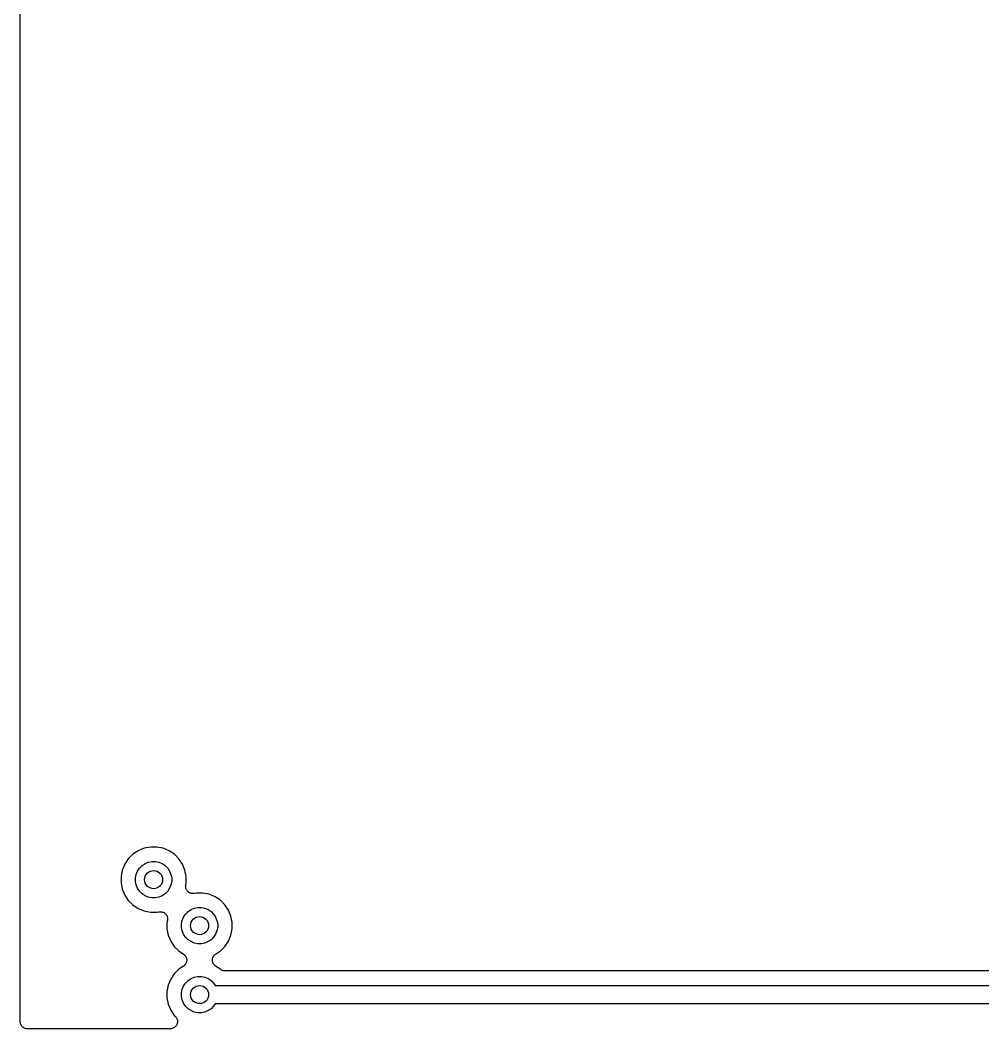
# Model space of a CAD drawing. Extents: x 4.56 to 9.07, y -4.98 to -1.83.
# Drawn here: x 4.565 to 5.088, y -4.681 to -4.133 of the extents above; entities that cross this region are included whole.
import ezdxf

# ---------------------------------------------------------------- set-up
doc = ezdxf.new("R2010")
doc.units = 0
doc.header["$MEASUREMENT"] = 0
doc.layers.add('BLACK', color=7, linetype='CONTINUOUS')

msp = doc.modelspace()

# ---------------------------------------------------------------- linework, layer by layer
at = {"layer": 'BLACK', "linetype": 'CONTINUOUS'}
for p, q in [((4.56496, -4.67717), (4.56496, -3.33732)), ((4.63233, -4.58296), (4.62911, -4.5843)), ((4.63576, -4.58228), (4.63233, -4.58296)), ((4.63924, -4.58228), (4.63576, -4.58228)), ((4.64267, -4.58296), (4.63924, -4.58228)), ((4.64589, -4.5843), (4.64267, -4.58296)), ((4.62374, -4.58871), (4.6218, -4.59161)), ((4.62621, -4.58624), (4.62374, -4.58871)), ((4.62911, -4.5843), (4.62621, -4.58624)), ((4.64879, -4.58624), (4.64589, -4.5843)), ((4.65126, -4.58871), (4.64879, -4.58624)), ((4.6532, -4.59161), (4.65126, -4.58871)), ((4.6218, -4.59161), (4.62046, -4.59483)), ((4.62878, -4.59534), (4.62985, -4.59373)), ((4.62985, -4.59373), (4.63123, -4.59235)), ((4.63123, -4.59235), (4.63284, -4.59128)), ((4.63284, -4.59128), (4.63463, -4.59054)), ((4.63463, -4.59054), (4.63653, -4.59016)), ((4.63653, -4.59016), (4.63847, -4.59016)), ((4.63847, -4.59016), (4.64037, -4.59054)), ((4.64037, -4.59054), (4.64216, -4.59128)), ((4.64216, -4.59128), (4.64377, -4.59235)), ((4.64377, -4.59235), (4.64515, -4.59373)), ((4.64515, -4.59373), (4.64622, -4.59534)), ((4.65454, -4.59483), (4.6532, -4.59161)), ((4.62046, -4.59483), (4.61978, -4.59826)), ((4.61978, -4.59826), (4.61978, -4.60174)), ((4.62766, -4.59903), (4.62804, -4.59713)), ((4.62766, -4.60097), (4.62766, -4.59903)), ((4.62804, -4.59713), (4.62878, -4.59534)), ((4.64622, -4.59534), (4.64696, -4.59713)), ((4.64696, -4.59713), (4.64734, -4.59903)), ((4.64734, -4.59903), (4.64734, -4.60097)), ((4.65522, -4.59826), (4.65454, -4.59483)), ((4.65522, -4.60174), (4.65522, -4.59826)), ((4.61978, -4.60174), (4.62046, -4.60517)), ((4.62046, -4.60517), (4.6218, -4.60839)), ((4.62804, -4.60287), (4.62766, -4.60097)), ((4.62878, -4.60466), (4.62804, -4.60287)), ((4.62985, -4.60627), (4.62878, -4.60466)), ((4.64622, -4.60466), (4.64515, -4.60627)), ((4.64696, -4.60287), (4.64622, -4.60466)), ((4.64734, -4.60097), (4.64696, -4.60287)), ((4.65492, -4.60362), (4.65495, -4.60325)), ((4.65492, -4.60363), (4.65492, -4.60362)), ((4.65492, -4.60364), (4.65492, -4.60363)), ((4.65495, -4.60401), (4.65492, -4.60364)), ((4.65495, -4.60325), (4.65499, -4.60288)), ((4.65499, -4.60439), (4.65495, -4.60401)), ((4.65499, -4.60288), (4.65522, -4.60174)), ((4.65499, -4.6044), (4.65499, -4.60439)), ((4.65499, -4.60441), (4.65499, -4.6044)), ((4.6551, -4.60477), (4.65499, -4.60441)), ((4.6552, -4.60513), (4.6551, -4.60477)), ((4.65521, -4.60513), (4.6552, -4.60513)), ((4.65521, -4.60514), (4.65521, -4.60513)), ((4.65539, -4.60548), (4.65521, -4.60514)), ((4.6218, -4.60839), (4.62374, -4.61129)), ((4.63123, -4.60765), (4.62985, -4.60627)), ((4.63284, -4.60872), (4.63123, -4.60765)), ((4.63463, -4.60946), (4.63284, -4.60872)), ((4.63653, -4.60984), (4.63463, -4.60946)), ((4.63847, -4.60984), (4.63653, -4.60984)), ((4.64037, -4.60946), (4.63847, -4.60984)), ((4.64216, -4.60872), (4.64037, -4.60946)), ((4.64377, -4.60765), (4.64216, -4.60872)), ((4.64515, -4.60627), (4.64377, -4.60765)), ((4.65556, -4.60581), (4.65539, -4.60548)), ((4.65557, -4.60581), (4.65556, -4.60581)), ((4.65557, -4.60582), (4.65557, -4.60581)), ((4.65581, -4.60612), (4.65557, -4.60582)), ((4.65604, -4.6064), (4.65581, -4.60612)), ((4.65605, -4.60641), (4.65604, -4.6064)), ((4.65606, -4.60642), (4.65605, -4.60641)), ((4.65635, -4.60666), (4.65606, -4.60642)), ((4.65663, -4.6069), (4.65635, -4.60666)), ((4.65664, -4.6069), (4.65663, -4.6069)), ((4.65665, -4.60691), (4.65664, -4.6069)), ((4.65698, -4.60709), (4.65665, -4.60691)), ((4.6573, -4.60727), (4.65698, -4.60709)), ((4.65731, -4.60727), (4.6573, -4.60727)), ((4.65732, -4.60728), (4.65731, -4.60727)), ((4.65768, -4.60739), (4.65732, -4.60728)), ((4.65804, -4.6075), (4.65768, -4.60739)), ((4.65805, -4.6075), (4.65804, -4.6075)), ((4.65806, -4.6075), (4.65805, -4.6075)), ((4.65843, -4.60754), (4.65806, -4.6075)), ((4.6588, -4.60758), (4.65843, -4.60754)), ((4.65881, -4.60758), (4.6588, -4.60758)), ((4.65882, -4.60758), (4.65881, -4.60758)), ((4.65919, -4.60755), (4.65882, -4.60758)), ((4.65957, -4.60752), (4.65919, -4.60755)), ((4.65959, -4.60752), (4.65957, -4.60752)), ((4.65962, -4.60751), (4.65959, -4.60752)), ((4.65959, -4.60752), (4.65959, -4.60752)), ((4.65959, -4.60752), (4.65959, -4.60752)), ((4.66076, -4.60728), (4.65962, -4.60751)), ((4.66424, -4.60728), (4.66076, -4.60728)), ((4.66767, -4.60796), (4.66424, -4.60728)), ((4.67089, -4.6093), (4.66767, -4.60796)), ((4.67379, -4.61124), (4.67089, -4.6093)), ((4.62374, -4.61129), (4.62621, -4.61376)), ((4.62621, -4.61376), (4.62911, -4.6157)), ((4.62911, -4.6157), (4.63233, -4.61704)), ((4.65623, -4.61735), (4.65784, -4.61628)), ((4.65784, -4.61628), (4.65963, -4.61554)), ((4.65963, -4.61554), (4.66153, -4.61516)), ((4.66153, -4.61516), (4.66347, -4.61516)), ((4.66347, -4.61516), (4.66537, -4.61554)), ((4.66537, -4.61554), (4.66716, -4.61628)), ((4.66716, -4.61628), (4.66877, -4.61735)), ((4.67626, -4.61371), (4.67379, -4.61124)), ((4.6782, -4.61661), (4.67626, -4.61371)), ((4.63233, -4.61704), (4.63576, -4.61772)), ((4.63576, -4.61772), (4.63924, -4.61772)), ((4.63924, -4.61772), (4.64038, -4.61749)), ((4.64038, -4.61749), (4.64041, -4.61748)), ((4.64041, -4.61748), (4.64041, -4.61748)), ((4.64041, -4.61748), (4.64041, -4.61748)), ((4.64041, -4.61748), (4.64043, -4.61748)), ((4.64043, -4.61748), (4.64081, -4.61745)), ((4.64081, -4.61745), (4.64118, -4.61742)), ((4.64118, -4.61742), (4.64119, -4.61742)), ((4.64119, -4.61742), (4.6412, -4.61742)), ((4.6412, -4.61742), (4.64157, -4.61746)), ((4.64157, -4.61746), (4.64194, -4.6175)), ((4.64194, -4.6175), (4.64195, -4.6175)), ((4.64195, -4.6175), (4.64196, -4.6175)), ((4.64196, -4.6175), (4.64231, -4.61761)), ((4.64231, -4.61761), (4.64268, -4.61772)), ((4.64268, -4.61772), (4.64269, -4.61773)), ((4.64269, -4.61773), (4.6427, -4.61773)), ((4.6427, -4.61773), (4.64302, -4.61791)), ((4.64302, -4.61791), (4.64335, -4.61809)), ((4.64335, -4.61809), (4.64336, -4.6181)), ((4.64336, -4.6181), (4.64337, -4.6181)), ((4.64337, -4.6181), (4.64365, -4.61834)), ((4.64365, -4.61834), (4.64394, -4.61858)), ((4.64394, -4.61858), (4.64395, -4.61859)), ((4.64395, -4.61859), (4.64396, -4.6186)), ((4.64396, -4.6186), (4.64419, -4.61888)), ((4.64419, -4.61888), (4.64443, -4.61918)), ((4.64443, -4.61918), (4.64443, -4.61919)), ((4.64443, -4.61919), (4.64444, -4.61919)), ((4.64444, -4.61919), (4.64461, -4.61952)), ((4.64461, -4.61952), (4.64479, -4.61986)), ((4.64479, -4.61986), (4.64479, -4.61987)), ((4.64479, -4.61987), (4.6448, -4.61987)), ((4.6448, -4.61987), (4.6449, -4.62023)), ((4.6449, -4.62023), (4.64501, -4.62059)), ((4.64501, -4.62059), (4.64501, -4.6206)), ((4.64501, -4.6206), (4.64501, -4.62061)), ((4.64501, -4.62061), (4.64505, -4.62099)), ((4.64505, -4.62175), (4.64501, -4.62212)), ((4.64505, -4.62099), (4.64508, -4.62136)), ((4.64508, -4.62138), (4.64505, -4.62175)), ((4.64508, -4.62136), (4.64508, -4.62137)), ((4.64508, -4.62137), (4.64508, -4.62138)), ((4.65304, -4.62213), (4.65378, -4.62034)), ((4.65378, -4.62034), (4.65485, -4.61873)), ((4.65485, -4.61873), (4.65623, -4.61735)), ((4.66877, -4.61735), (4.67015, -4.61873)), ((4.67015, -4.61873), (4.67122, -4.62034)), ((4.67122, -4.62034), (4.67196, -4.62213)), ((4.67954, -4.61983), (4.6782, -4.61661)), ((4.68022, -4.62326), (4.67954, -4.61983)), ((4.64501, -4.62212), (4.64478, -4.62326)), ((4.64478, -4.62326), (4.64478, -4.62674)), ((4.64478, -4.62674), (4.64546, -4.63017)), ((4.65266, -4.62403), (4.65304, -4.62213)), ((4.65266, -4.62597), (4.65266, -4.62403)), ((4.65304, -4.62787), (4.65266, -4.62597)), ((4.67196, -4.62213), (4.67234, -4.62403)), ((4.67234, -4.62597), (4.67196, -4.62787)), ((4.67234, -4.62403), (4.67234, -4.62597)), ((4.67954, -4.63017), (4.68022, -4.62674)), ((4.68022, -4.62674), (4.68022, -4.62326)), ((4.64546, -4.63017), (4.6468, -4.63339)), ((4.65378, -4.62966), (4.65304, -4.62787)), ((4.65485, -4.63127), (4.65378, -4.62966)), ((4.65623, -4.63265), (4.65485, -4.63127)), ((4.65784, -4.63372), (4.65623, -4.63265)), ((4.66877, -4.63265), (4.66716, -4.63372)), ((4.67015, -4.63127), (4.66877, -4.63265)), ((4.67122, -4.62966), (4.67015, -4.63127)), ((4.67196, -4.62787), (4.67122, -4.62966)), ((4.6782, -4.63339), (4.67954, -4.63017)), ((4.6468, -4.63339), (4.64874, -4.63629)), ((4.64874, -4.63629), (4.65121, -4.63876)), ((4.65963, -4.63446), (4.65784, -4.63372)), ((4.66153, -4.63484), (4.65963, -4.63446)), ((4.66347, -4.63484), (4.66153, -4.63484)), ((4.66537, -4.63446), (4.66347, -4.63484)), ((4.66716, -4.63372), (4.66537, -4.63446)), ((4.67379, -4.63876), (4.67626, -4.63629)), ((4.67626, -4.63629), (4.6782, -4.63339)), ((4.65121, -4.63876), (4.65377, -4.64048)), ((4.65377, -4.64048), (4.6538, -4.6405)), ((4.6538, -4.6405), (4.6538, -4.6405)), ((4.6538, -4.6405), (4.6538, -4.6405)), ((4.6538, -4.6405), (4.65382, -4.64051)), ((4.65382, -4.64051), (4.6541, -4.64075)), ((4.6541, -4.64075), (4.65439, -4.64099)), ((4.65439, -4.64099), (4.6544, -4.641)), ((4.6544, -4.641), (4.65441, -4.641)), ((4.65441, -4.641), (4.65464, -4.64129)), ((4.65464, -4.64129), (4.65487, -4.64159)), ((4.65487, -4.64159), (4.65488, -4.64159)), ((4.65488, -4.64159), (4.65489, -4.6416)), ((4.65489, -4.6416), (4.65506, -4.64193)), ((4.65506, -4.64193), (4.65523, -4.64227)), ((4.65523, -4.64227), (4.65524, -4.64228)), ((4.65524, -4.64228), (4.65524, -4.64228)), ((4.65524, -4.64228), (4.65534, -4.64264)), ((4.65534, -4.64264), (4.65545, -4.643)), ((4.65545, -4.643), (4.65545, -4.64301)), ((4.65545, -4.64301), (4.65546, -4.64302)), ((4.65546, -4.64302), (4.65549, -4.64339)), ((4.65552, -4.64379), (4.65548, -4.64416)), ((4.65549, -4.64339), (4.65552, -4.64377)), ((4.65552, -4.64377), (4.65552, -4.64378)), ((4.65552, -4.64378), (4.65552, -4.64379)), ((4.66948, -4.64371), (4.66952, -4.64334)), ((4.66948, -4.64372), (4.66948, -4.64371)), ((4.66948, -4.64373), (4.66948, -4.64372)), ((4.66951, -4.64411), (4.66948, -4.64373)), ((4.66952, -4.64334), (4.66956, -4.64297)), ((4.66956, -4.64295), (4.66967, -4.64259)), ((4.66956, -4.64296), (4.66956, -4.64295)), ((4.66956, -4.64297), (4.66956, -4.64296)), ((4.66967, -4.64259), (4.66978, -4.64223)), ((4.66978, -4.64223), (4.66979, -4.64222)), ((4.66979, -4.64221), (4.66997, -4.64188)), ((4.66979, -4.64222), (4.66979, -4.64221)), ((4.66997, -4.64188), (4.67014, -4.64156)), ((4.67014, -4.64156), (4.67015, -4.64155)), ((4.67015, -4.64155), (4.67016, -4.64154)), ((4.67016, -4.64154), (4.6704, -4.64125)), ((4.6704, -4.64125), (4.67063, -4.64096)), ((4.67063, -4.64096), (4.67064, -4.64096)), ((4.67064, -4.64096), (4.67065, -4.64095)), ((4.67065, -4.64095), (4.67094, -4.64071)), ((4.67094, -4.64071), (4.67123, -4.64048)), ((4.67123, -4.64048), (4.67379, -4.63876)), ((4.65121, -4.64874), (4.64874, -4.65121)), ((4.65377, -4.64702), (4.65121, -4.64874)), ((4.65406, -4.64679), (4.65377, -4.64702)), ((4.65435, -4.64655), (4.65406, -4.64679)), ((4.65436, -4.64654), (4.65435, -4.64655)), ((4.65437, -4.64654), (4.65436, -4.64654)), ((4.65461, -4.64624), (4.65437, -4.64654)), ((4.65484, -4.64596), (4.65461, -4.64624)), ((4.65485, -4.64595), (4.65484, -4.64596)), ((4.65486, -4.64594), (4.65485, -4.64595)), ((4.65503, -4.64561), (4.65486, -4.64594)), ((4.65521, -4.64529), (4.65503, -4.64561)), ((4.65522, -4.64527), (4.65521, -4.64528)), ((4.65521, -4.64528), (4.65521, -4.64529)), ((4.65533, -4.64491), (4.65522, -4.64527)), ((4.65544, -4.64455), (4.65533, -4.64491)), ((4.65548, -4.64416), (4.65544, -4.64453)), ((4.65544, -4.64453), (4.65544, -4.64454)), ((4.65544, -4.64454), (4.65544, -4.64455)), ((4.66954, -4.64448), (4.66951, -4.64411)), ((4.66955, -4.64449), (4.66954, -4.64448)), ((4.66955, -4.6445), (4.66955, -4.64449)), ((4.66966, -4.64486), (4.66955, -4.6445)), ((4.66976, -4.64522), (4.66966, -4.64486)), ((4.66977, -4.64523), (4.66976, -4.64522)), ((4.66976, -4.64522), (4.66976, -4.64522)), ((4.66994, -4.64557), (4.66977, -4.64523)), ((4.67011, -4.6459), (4.66994, -4.64557)), ((4.67012, -4.64591), (4.67011, -4.6459)), ((4.67013, -4.64591), (4.67012, -4.64591)), ((4.67036, -4.64621), (4.67013, -4.64591)), ((4.67059, -4.6465), (4.67036, -4.64621)), ((4.6706, -4.6465), (4.67059, -4.6465)), ((4.67061, -4.64651), (4.6706, -4.6465)), ((4.6709, -4.64675), (4.67061, -4.64651)), ((4.67118, -4.64699), (4.6709, -4.64675)), ((4.6712, -4.647), (4.67118, -4.64699)), ((4.67123, -4.64702), (4.6712, -4.647)), ((4.6712, -4.647), (4.6712, -4.647)), ((4.6712, -4.647), (4.6712, -4.647)), ((4.67407, -4.64893), (4.67123, -4.64702)), ((4.67409, -4.64894), (4.67407, -4.64893)), ((4.67411, -4.64895), (4.67409, -4.64894)), ((4.67412, -4.64896), (4.67411, -4.64895)), ((4.67444, -4.64913), (4.67412, -4.64896)), ((4.67476, -4.64931), (4.67444, -4.64913)), ((4.6468, -4.65411), (4.64546, -4.65733)), ((4.64874, -4.65121), (4.6468, -4.65411)), ((4.65623, -4.65485), (4.65784, -4.65378)), ((4.65784, -4.65378), (4.65963, -4.65304)), ((4.65963, -4.65304), (4.66153, -4.65266)), ((4.66153, -4.65266), (4.66347, -4.65266)), ((4.66347, -4.65266), (4.66537, -4.65304)), ((4.66537, -4.65304), (4.66716, -4.65378)), ((4.66716, -4.65378), (4.66877, -4.65485)), ((4.67478, -4.64931), (4.67476, -4.64931)), ((4.6748, -4.64932), (4.67478, -4.64931)), ((4.67515, -4.64943), (4.6748, -4.64932)), ((4.67549, -4.64954), (4.67515, -4.64943)), ((4.67551, -4.64954), (4.67549, -4.64954)), ((4.67553, -4.64955), (4.67551, -4.64954)), ((4.67589, -4.64958), (4.67553, -4.64955)), ((4.67626, -4.64963), (4.67589, -4.64958)), ((4.6763, -4.64963), (4.67626, -4.64963)), ((4.67631, -4.64963), (4.6763, -4.64963)), ((4.6763, -4.64963), (4.6763, -4.64963)), ((4.6763, -4.64963), (4.6763, -4.64963)), ((5.10018, -4.64963), (4.67631, -4.64963)), ((4.64546, -4.65733), (4.64478, -4.66076)), ((4.65266, -4.66153), (4.65304, -4.65963)), ((4.65304, -4.65963), (4.65378, -4.65784)), ((4.65378, -4.65784), (4.65485, -4.65623)), ((4.65485, -4.65623), (4.65623, -4.65485)), ((4.66877, -4.65485), (4.67015, -4.65623)), ((4.67015, -4.65623), (4.671, -4.6575)), ((4.671, -4.6575), (5.14975, -4.6575)), ((4.64478, -4.66076), (4.64478, -4.66424)), ((4.64478, -4.66424), (4.64546, -4.66767)), ((4.65266, -4.66347), (4.65266, -4.66153)), ((4.65304, -4.66537), (4.65266, -4.66347)), ((4.65378, -4.66716), (4.65304, -4.66537)), ((4.64546, -4.66767), (4.6468, -4.67089)), ((4.6468, -4.67089), (4.64874, -4.67379)), ((4.65485, -4.66877), (4.65378, -4.66716)), ((4.65623, -4.67015), (4.65485, -4.66877)), ((4.65784, -4.67122), (4.65623, -4.67015)), ((4.66877, -4.67015), (4.66716, -4.67122)), ((4.67015, -4.66877), (4.66877, -4.67015)), ((4.671, -4.6675), (4.67015, -4.66877)), ((5.14793, -4.6675), (4.671, -4.6675)), ((4.64874, -4.67379), (4.64933, -4.67438)), ((4.64933, -4.67438), (4.64935, -4.67441)), ((4.64935, -4.67441), (4.64936, -4.67441)), ((4.64936, -4.67441), (4.64936, -4.67441)), ((4.64936, -4.67441), (4.64937, -4.67442)), ((4.64937, -4.67442), (4.6496, -4.67472)), ((4.6496, -4.67472), (4.64984, -4.67501)), ((4.64984, -4.67501), (4.64984, -4.67502)), ((4.64984, -4.67502), (4.64984, -4.67502)), ((4.64984, -4.67502), (4.65002, -4.67536)), ((4.65002, -4.67536), (4.65019, -4.67569)), ((4.65019, -4.67569), (4.65019, -4.6757)), ((4.65019, -4.6757), (4.6502, -4.6757)), ((4.6502, -4.6757), (4.6503, -4.67606)), ((4.6503, -4.67606), (4.65041, -4.67643)), ((4.65041, -4.67643), (4.65041, -4.67643)), ((4.65041, -4.67643), (4.65041, -4.67644)), ((4.65041, -4.67644), (4.65044, -4.67681)), ((4.65963, -4.67196), (4.65784, -4.67122)), ((4.66153, -4.67234), (4.65963, -4.67196)), ((4.66347, -4.67234), (4.66153, -4.67234)), ((4.66537, -4.67196), (4.66347, -4.67234)), ((4.66716, -4.67122), (4.66537, -4.67196)), ((4.565, -4.67753), (4.56496, -4.67717)), ((4.56503, -4.6779), (4.565, -4.67753)), ((4.56503, -4.67792), (4.56503, -4.6779)), ((4.56504, -4.67793), (4.56503, -4.67792)), ((4.56514, -4.67829), (4.56504, -4.67793)), ((4.56525, -4.67864), (4.56514, -4.67829)), ((4.56525, -4.67865), (4.56525, -4.67864)), ((4.56526, -4.67867), (4.56525, -4.67865)), ((4.56543, -4.67899), (4.56526, -4.67867)), ((4.5656, -4.67932), (4.56543, -4.67899)), ((4.56561, -4.67933), (4.5656, -4.67932)), ((4.56562, -4.67934), (4.56561, -4.67933)), ((4.56585, -4.67963), (4.56562, -4.67934)), ((4.56608, -4.67992), (4.56585, -4.67963)), ((4.5661, -4.67993), (4.56608, -4.67992)), ((4.5661, -4.67994), (4.5661, -4.67993)), ((4.56639, -4.68018), (4.5661, -4.67994)), ((4.56667, -4.68041), (4.56639, -4.68018)), ((4.56669, -4.68042), (4.56667, -4.68041)), ((4.5667, -4.68043), (4.56669, -4.68042)), ((4.56702, -4.68061), (4.5667, -4.68043)), ((4.56735, -4.68078), (4.56702, -4.68061)), ((4.56736, -4.68079), (4.56735, -4.68078)), ((4.56737, -4.68079), (4.56736, -4.68079)), ((4.56773, -4.6809), (4.56737, -4.68079)), ((4.56808, -4.68102), (4.56773, -4.6809)), ((4.56809, -4.68102), (4.56808, -4.68102)), ((4.56811, -4.68102), (4.56809, -4.68102)), ((4.56848, -4.68106), (4.56811, -4.68102)), ((4.56884, -4.6811), (4.56848, -4.68106)), ((4.56887, -4.6811), (4.56884, -4.6811)), ((4.5689, -4.6811), (4.56887, -4.6811)), ((4.56887, -4.6811), (4.56887, -4.6811)), ((4.56887, -4.6811), (4.56887, -4.6811)), ((4.64654, -4.6811), (4.5689, -4.6811)), ((4.64692, -4.68107), (4.64654, -4.6811)), ((4.64729, -4.68103), (4.64692, -4.68107)), ((4.6473, -4.68103), (4.64729, -4.68103)), ((4.64731, -4.68103), (4.6473, -4.68103)), ((4.64767, -4.68092), (4.64731, -4.68103)), ((4.64803, -4.68081), (4.64767, -4.68092)), ((4.64804, -4.68081), (4.64803, -4.68081)), ((4.64837, -4.68063), (4.64804, -4.68081)), ((4.64804, -4.68081), (4.64804, -4.68081)), ((4.64871, -4.68045), (4.64837, -4.68063)), ((4.64872, -4.68045), (4.64871, -4.68045)), ((4.649, -4.68022), (4.64872, -4.68044)), ((4.64872, -4.68044), (4.64872, -4.68045)), ((4.64931, -4.67997), (4.649, -4.68022)), ((4.64932, -4.67996), (4.64931, -4.67996)), ((4.64931, -4.67996), (4.64931, -4.67997)), ((4.64955, -4.67967), (4.64932, -4.67996)), ((4.6498, -4.67938), (4.64955, -4.67967)), ((4.64981, -4.67937), (4.6498, -4.67937)), ((4.6498, -4.67937), (4.6498, -4.67938)), ((4.64999, -4.67904), (4.64981, -4.67937)), ((4.65017, -4.6787), (4.64999, -4.67904)), ((4.65028, -4.67833), (4.65017, -4.67869)), ((4.65017, -4.67869), (4.65017, -4.6787)), ((4.65017, -4.6787), (4.65017, -4.6787)), ((4.6504, -4.67797), (4.65028, -4.67833)), ((4.65044, -4.67757), (4.6504, -4.67796)), ((4.6504, -4.67796), (4.6504, -4.67796)), ((4.6504, -4.67796), (4.6504, -4.67797)), ((4.65044, -4.67681), (4.65048, -4.67719)), ((4.65048, -4.67721), (4.65044, -4.67757)), ((4.65048, -4.67719), (4.65048, -4.6772)), ((4.65048, -4.6772), (4.65048, -4.67721))]:
    msp.add_line(p, q, dxfattribs=at)
at = {"layer": 'BLACK'}
for centre in [(4.6375, -4.6), (4.6625, -4.625), (4.6625, -4.6625)]:
    msp.add_circle(centre, 0.00492, dxfattribs=at)

doc.saveas('drawing.dxf')
